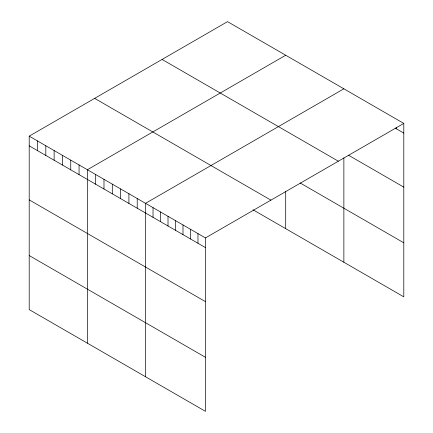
<?xml version="1.0" encoding="UTF-8"?>
<svg xmlns="http://www.w3.org/2000/svg" width="433" height="433" viewBox="0 0 433 433"><rect width="100%" height="100%" fill="white"/><g stroke="black" fill="none" stroke-linecap="round" stroke-linejoin="round"><path stroke-width="0.65" d="M403.8 123.416L205.464 237.923L205.464 411.35L29.2 309.584L29.2 136.157L227.536 21.65L403.8 123.416L403.8 296.843L253.018 209.789M285.704 55.235L87.369 169.741L87.369 343.169M343.872 88.814L145.537 203.326L145.537 376.748M395.156 128.114L403.8 133.104M348.478 155.198L403.8 187.137M162.083 59.44L338.352 161.206M300.107 182.942L403.8 242.81M94.648 98.372L270.917 200.138M29.2 136.157L205.464 237.923M29.2 145.845L205.464 247.611M29.2 199.878L205.464 301.644M29.2 255.551L205.464 357.317M396.309 127.486L396.309 128.774M343.872 157.839L343.872 262.241M285.704 191.348L285.704 228.656M197.973 233.598L197.973 243.286M190.482 229.274L190.482 238.962M182.991 224.949L182.991 234.632M175.5 220.624L175.5 230.307M168.009 216.3L168.009 225.983M160.519 211.975L160.519 221.658M153.028 207.651L153.028 217.334M137.223 198.525L137.223 208.213M128.915 193.73L128.915 203.413M120.607 188.929L120.607 198.617M112.299 184.133L112.299 193.816M103.985 179.338L103.985 189.021M95.677 174.537L95.677 184.225M79.055 164.946L79.055 174.629M70.747 160.145L70.747 169.833M62.439 155.35L62.439 165.033M54.13 150.549L54.13 160.237M45.817 145.753L45.817 155.436M37.509 140.958L37.509 150.641"/></g></svg>
